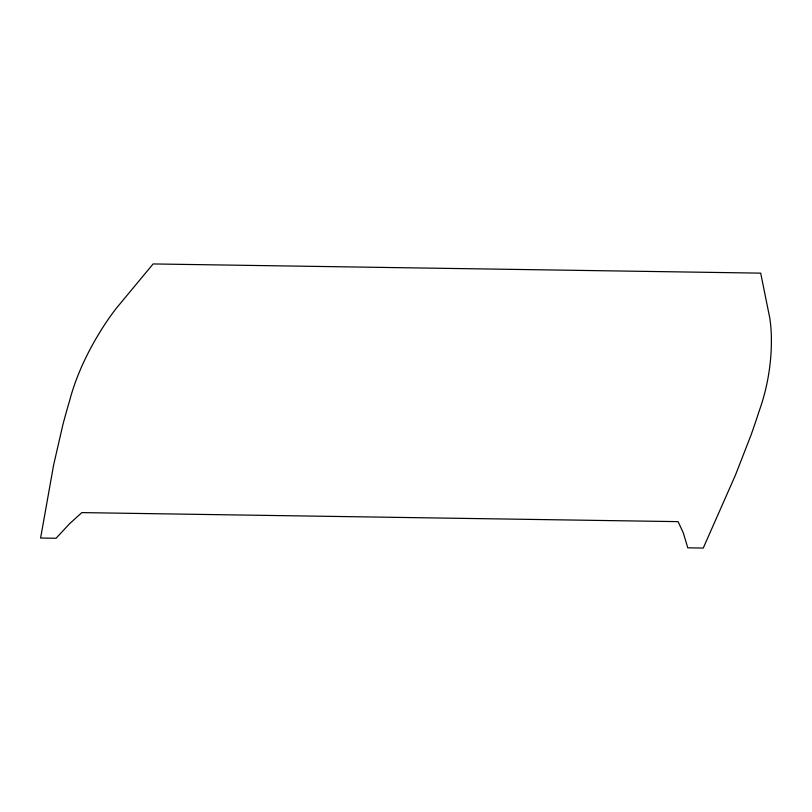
<?xml version="1.0" encoding="UTF-8"?>
<svg xmlns="http://www.w3.org/2000/svg" width="812" height="812" viewBox="0 0 812 812"><rect width="100%" height="100%" fill="white"/><g stroke="black" fill="none" stroke-linecap="round" stroke-linejoin="round"><path stroke-width="1.22" d="M771.4 339.629C771.491 364.111 767.289 388.481 759.007 411.522A892.073 668.103 -36.8 0 1 751.039 435.059L735.489 474.979L703.253 548.059L687.784 547.826L683.349 532.976L678.081 521.639L81.829 512.605L69.619 523.679L56.069 538.265L40.6 538.031L53.693 464.657L62.9 424.635A892.073 668.103 -36.8 0 1 69.507 401.077C76.166 375.621 87.645 351.748 101.53 329.489A224.721 168.297 -36.8 0 1 116.106 308.54L153.123 263.941L760.682 273.137L769.867 318.446A224.721 168.297 -36.8 0 1 771.4 339.629"/></g></svg>
